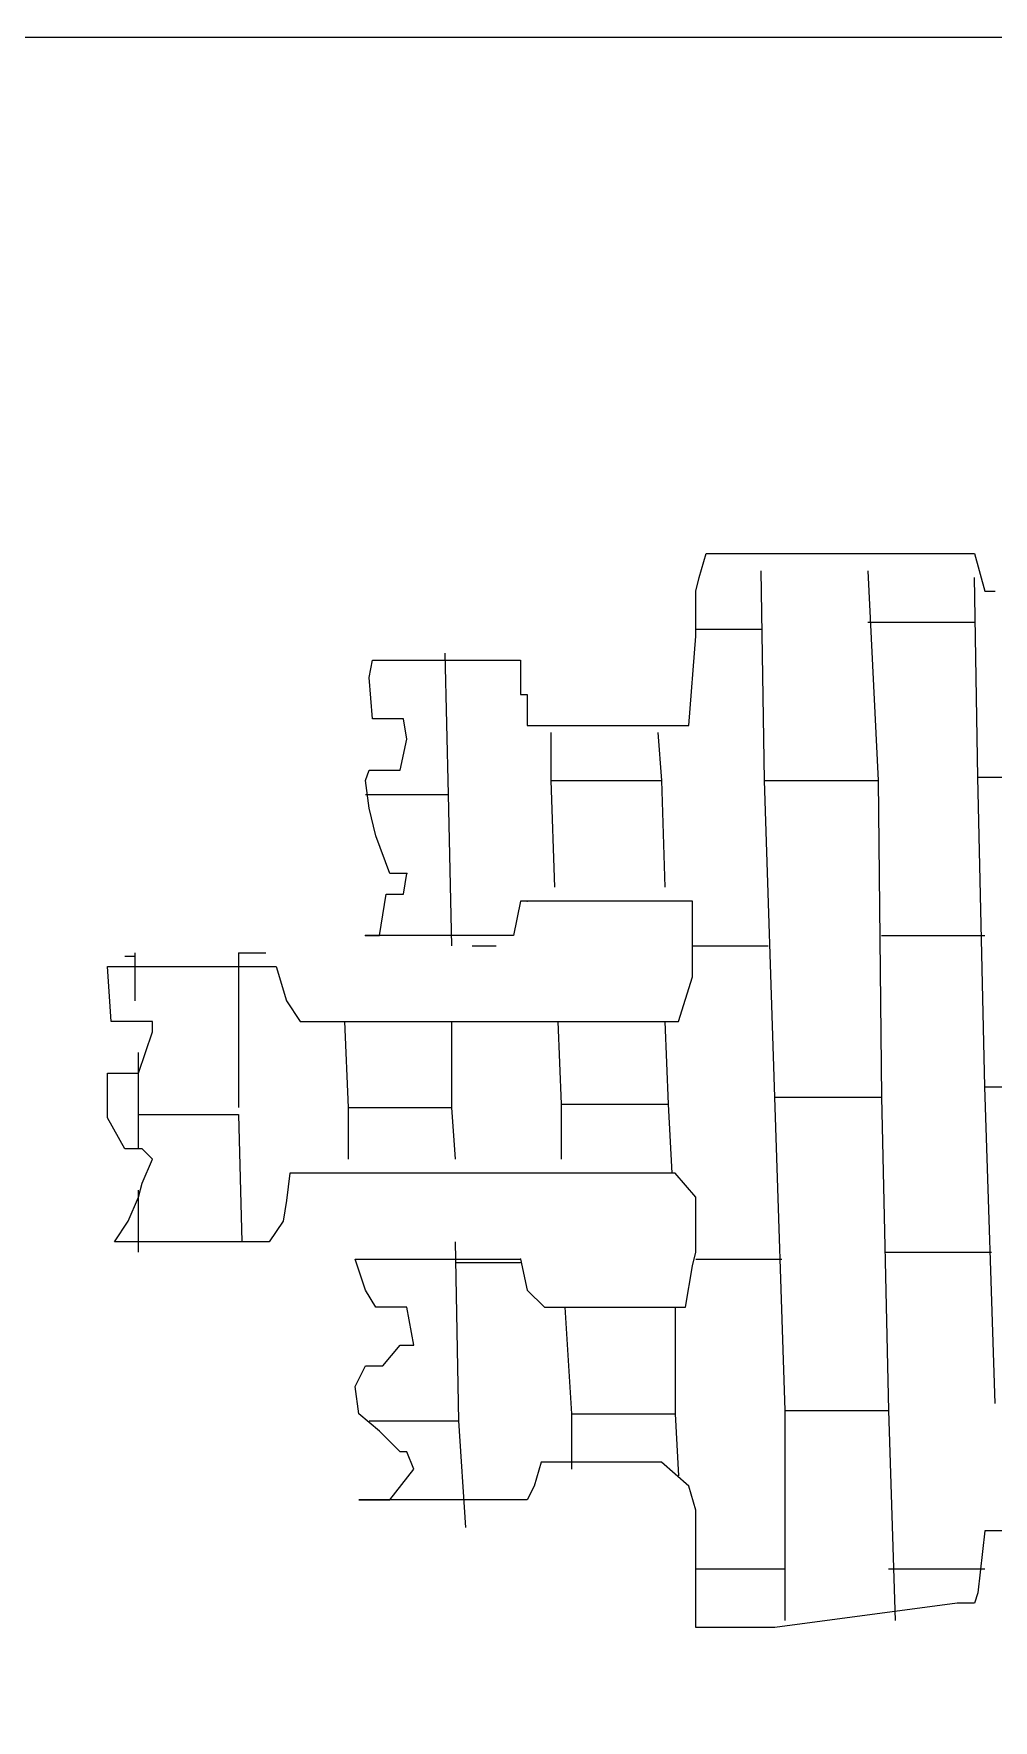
# Model space of a CAD drawing. Extents: x 730854 to 731444, y 4378581 to 4379608.
# Drawn here: x 730885.585 to 730888.375, y 4379437.29 to 4379442.19 of the extents above; entities that cross this region are included whole.
import ezdxf

# ---------------------------------------------------------------- set-up
doc = ezdxf.new("R2010")
doc.units = 0
doc.layers.get('0').update_dxf_attribs({"linetype": 'CONTINUOUS'})

msp = doc.modelspace()

# ---------------------------------------------------------------- linework, layer by layer
at = {"color": 0, "linetype": 'CONTINUOUS'}
for p, q in [((730885.45, 4379442.18), (730886.36, 4379442.18)), ((730885.45, 4379442.18), (730886.36, 4379442.18)), ((730886.36, 4379442.18), (730887.41, 4379442.18)), ((730886.36, 4379442.18), (730887.41, 4379442.18)), ((730887.41, 4379442.18), (730888.19, 4379442.18)), ((730887.41, 4379442.18), (730888.19, 4379442.18)), ((730888.19, 4379442.18), (730888.97, 4379442.18)), ((730888.19, 4379442.18), (730888.97, 4379442.18)), ((730887.52, 4379440.61), (730887.54, 4379440.68)), ((730887.52, 4379440.61), (730887.54, 4379440.68)), ((730887.54, 4379440.68), (730887.74, 4379440.68)), ((730887.54, 4379440.68), (730887.74, 4379440.68)), ((730887.74, 4379440.68), (730887.86, 4379440.68)), ((730887.74, 4379440.68), (730887.86, 4379440.68)), ((730887.86, 4379440.68), (730887.99, 4379440.68)), ((730887.86, 4379440.68), (730887.99, 4379440.68)), ((730887.99, 4379440.68), (730888.09, 4379440.68)), ((730887.99, 4379440.68), (730888.09, 4379440.68)), ((730888.09, 4379440.68), (730888.2, 4379440.68)), ((730888.09, 4379440.68), (730888.2, 4379440.68)), ((730888.2, 4379440.68), (730888.27, 4379440.68)), ((730888.2, 4379440.68), (730888.27, 4379440.68)), ((730888.27, 4379440.68), (730888.32, 4379440.68)), ((730888.27, 4379440.68), (730888.32, 4379440.68)), ((730888.32, 4379440.68), (730888.35, 4379440.57)), ((730888.32, 4379440.68), (730888.35, 4379440.57)), ((730887.71, 4379440.02), (730887.7, 4379440.63)), ((730887.71, 4379440.02), (730887.7, 4379440.63)), ((730888.01, 4379440.63), (730888.04, 4379440.02)), ((730888.01, 4379440.63), (730888.04, 4379440.02)), ((730887.51, 4379440.57), (730887.52, 4379440.61)), ((730887.51, 4379440.57), (730887.52, 4379440.61)), ((730887.51, 4379440.44), (730887.51, 4379440.57)), ((730887.51, 4379440.44), (730887.51, 4379440.57)), ((730888.33, 4379440.03), (730888.32, 4379440.61)), ((730888.33, 4379440.03), (730888.32, 4379440.61)), ((730888.35, 4379440.57), (730888.38, 4379440.57)), ((730888.35, 4379440.57), (730888.38, 4379440.57)), ((730888.01, 4379440.48), (730888.32, 4379440.48)), ((730888.01, 4379440.48), (730888.32, 4379440.48)), ((730887.49, 4379440.18), (730887.51, 4379440.44)), ((730887.49, 4379440.18), (730887.51, 4379440.44)), ((730887.51, 4379440.46), (730887.7, 4379440.46)), ((730887.51, 4379440.46), (730887.7, 4379440.46)), ((730886.56, 4379440.32), (730886.57, 4379440.37)), ((730886.56, 4379440.32), (730886.57, 4379440.37)), ((730886.57, 4379440.37), (730886.58, 4379440.37)), ((730886.57, 4379440.37), (730886.58, 4379440.37)), ((730886.58, 4379440.37), (730886.67, 4379440.37)), ((730886.58, 4379440.37), (730886.67, 4379440.37)), ((730886.67, 4379440.37), (730886.78, 4379440.37)), ((730886.67, 4379440.37), (730886.78, 4379440.37)), ((730886.78, 4379440.39), (730886.79, 4379439.98)), ((730886.78, 4379440.39), (730886.79, 4379439.98)), ((730886.78, 4379440.37), (730886.82, 4379440.37)), ((730886.78, 4379440.37), (730886.82, 4379440.37)), ((730886.82, 4379440.37), (730886.88, 4379440.37)), ((730886.82, 4379440.37), (730886.88, 4379440.37)), ((730886.88, 4379440.37), (730886.95, 4379440.37)), ((730886.88, 4379440.37), (730886.95, 4379440.37)), ((730886.95, 4379440.37), (730887, 4379440.37)), ((730886.95, 4379440.37), (730887, 4379440.37)), ((730887, 4379440.37), (730887, 4379440.33)), ((730887, 4379440.37), (730887, 4379440.33)), ((730886.57, 4379440.2), (730886.56, 4379440.32)), ((730886.57, 4379440.2), (730886.56, 4379440.32)), ((730887, 4379440.33), (730887, 4379440.27)), ((730887, 4379440.33), (730887, 4379440.27)), ((730887, 4379440.27), (730887.02, 4379440.27)), ((730887, 4379440.27), (730887.02, 4379440.27)), ((730887.02, 4379440.27), (730887.02, 4379440.18)), ((730887.02, 4379440.27), (730887.02, 4379440.18)), ((730886.61, 4379440.2), (730886.57, 4379440.2)), ((730886.61, 4379440.2), (730886.57, 4379440.2)), ((730886.66, 4379440.2), (730886.61, 4379440.2)), ((730886.66, 4379440.2), (730886.61, 4379440.2)), ((730886.67, 4379440.14), (730886.66, 4379440.2)), ((730886.67, 4379440.14), (730886.66, 4379440.2)), ((730887.02, 4379440.18), (730887.08, 4379440.18)), ((730887.02, 4379440.18), (730887.08, 4379440.18)), ((730887.08, 4379440.18), (730887.16, 4379440.18)), ((730887.08, 4379440.18), (730887.16, 4379440.18)), ((730887.16, 4379440.18), (730887.28, 4379440.18)), ((730887.16, 4379440.18), (730887.28, 4379440.18)), ((730887.28, 4379440.18), (730887.35, 4379440.18)), ((730887.28, 4379440.18), (730887.35, 4379440.18)), ((730887.35, 4379440.18), (730887.41, 4379440.18)), ((730887.35, 4379440.18), (730887.41, 4379440.18)), ((730887.41, 4379440.18), (730887.45, 4379440.18)), ((730887.41, 4379440.18), (730887.45, 4379440.18)), ((730887.45, 4379440.18), (730887.49, 4379440.18)), ((730887.45, 4379440.18), (730887.49, 4379440.18)), ((730886.65, 4379440.05), (730886.67, 4379440.14)), ((730886.65, 4379440.05), (730886.67, 4379440.14)), ((730887.09, 4379440.02), (730887.09, 4379440.16)), ((730887.09, 4379440.02), (730887.09, 4379440.16)), ((730887.4, 4379440.16), (730887.41, 4379440.02)), ((730887.4, 4379440.16), (730887.41, 4379440.02)), ((730886.55, 4379440.02), (730886.56, 4379440.05)), ((730886.55, 4379440.02), (730886.56, 4379440.05)), ((730886.56, 4379440.05), (730886.61, 4379440.05)), ((730886.56, 4379440.05), (730886.61, 4379440.05)), ((730886.61, 4379440.05), (730886.65, 4379440.05)), ((730886.61, 4379440.05), (730886.65, 4379440.05)), ((730886.56, 4379439.94), (730886.55, 4379440.02)), ((730886.56, 4379439.94), (730886.55, 4379440.02)), ((730886.58, 4379439.86), (730886.56, 4379439.94)), ((730886.58, 4379439.86), (730886.56, 4379439.94)), ((730886.62, 4379439.75), (730886.58, 4379439.86)), ((730886.62, 4379439.75), (730886.58, 4379439.86)), ((730886.67, 4379439.75), (730886.62, 4379439.75)), ((730886.67, 4379439.75), (730886.62, 4379439.75)), ((730886.66, 4379439.69), (730886.67, 4379439.75)), ((730886.66, 4379439.69), (730886.67, 4379439.75)), ((730886.59, 4379439.57), (730886.61, 4379439.69)), ((730886.59, 4379439.57), (730886.61, 4379439.69)), ((730886.61, 4379439.69), (730886.66, 4379439.69)), ((730886.61, 4379439.69), (730886.66, 4379439.69)), ((730887, 4379439.67), (730886.98, 4379439.57)), ((730887, 4379439.67), (730886.98, 4379439.57)), ((730887.02, 4379439.67), (730887, 4379439.67)), ((730887.02, 4379439.67), (730887, 4379439.67)), ((730887.08, 4379439.67), (730887.02, 4379439.67)), ((730887.08, 4379439.67), (730887.02, 4379439.67)), ((730887.15, 4379439.67), (730887.08, 4379439.67)), ((730887.15, 4379439.67), (730887.08, 4379439.67)), ((730887.24, 4379439.67), (730887.15, 4379439.67)), ((730887.24, 4379439.67), (730887.15, 4379439.67)), ((730887.31, 4379439.67), (730887.24, 4379439.67)), ((730887.31, 4379439.67), (730887.24, 4379439.67)), ((730887.4, 4379439.67), (730887.31, 4379439.67)), ((730887.4, 4379439.67), (730887.31, 4379439.67)), ((730887.46, 4379439.67), (730887.4, 4379439.67)), ((730887.46, 4379439.67), (730887.4, 4379439.67)), ((730887.5, 4379439.67), (730887.46, 4379439.67)), ((730887.5, 4379439.67), (730887.46, 4379439.67)), ((730887.5, 4379439.61), (730887.5, 4379439.67)), ((730887.5, 4379439.61), (730887.5, 4379439.67)), ((730887.5, 4379439.57), (730887.5, 4379439.61)), ((730887.5, 4379439.57), (730887.5, 4379439.61)), ((730886.59, 4379439.57), (730886.55, 4379439.57)), ((730886.55, 4379439.57), (730886.56, 4379439.57)), ((730886.59, 4379439.57), (730886.55, 4379439.57)), ((730886.55, 4379439.57), (730886.56, 4379439.57)), ((730886.56, 4379439.57), (730886.59, 4379439.57)), ((730886.56, 4379439.57), (730886.59, 4379439.57)), ((730886.66, 4379439.57), (730886.59, 4379439.57)), ((730886.66, 4379439.57), (730886.59, 4379439.57)), ((730886.71, 4379439.57), (730886.66, 4379439.57)), ((730886.71, 4379439.57), (730886.66, 4379439.57)), ((730886.79, 4379439.57), (730886.71, 4379439.57)), ((730886.79, 4379439.57), (730886.71, 4379439.57)), ((730886.82, 4379439.57), (730886.79, 4379439.57)), ((730886.82, 4379439.57), (730886.79, 4379439.57)), ((730886.84, 4379439.57), (730886.82, 4379439.57)), ((730886.84, 4379439.57), (730886.82, 4379439.57)), ((730886.87, 4379439.57), (730886.84, 4379439.57)), ((730886.87, 4379439.57), (730886.84, 4379439.57)), ((730886.86, 4379439.54), (730886.93, 4379439.54)), ((730886.86, 4379439.54), (730886.93, 4379439.54)), ((730886.92, 4379439.57), (730886.87, 4379439.57)), ((730886.92, 4379439.57), (730886.87, 4379439.57)), ((730886.98, 4379439.57), (730886.92, 4379439.57)), ((730886.98, 4379439.57), (730886.92, 4379439.57)), ((730887.5, 4379439.5), (730887.5, 4379439.57)), ((730887.5, 4379439.5), (730887.5, 4379439.57)), ((730887.5, 4379439.54), (730887.72, 4379439.54)), ((730887.5, 4379439.54), (730887.72, 4379439.54)), ((730888.05, 4379439.57), (730888.35, 4379439.57)), ((730888.05, 4379439.57), (730888.35, 4379439.57)), ((730885.85, 4379439.51), (730885.88, 4379439.51)), ((730885.85, 4379439.51), (730885.88, 4379439.51)), ((730885.88, 4379439.38), (730885.88, 4379439.52)), ((730885.88, 4379439.38), (730885.88, 4379439.52)), ((730886.18, 4379439.52), (730886.18, 4379439.07)), ((730886.18, 4379439.52), (730886.26, 4379439.52)), ((730886.18, 4379439.52), (730886.18, 4379439.07)), ((730886.18, 4379439.52), (730886.26, 4379439.52)), ((730887.5, 4379439.45), (730887.5, 4379439.5)), ((730887.5, 4379439.45), (730887.5, 4379439.5)), ((730885.81, 4379439.32), (730885.8, 4379439.48)), ((730885.8, 4379439.48), (730885.81, 4379439.48)), ((730885.81, 4379439.32), (730885.8, 4379439.48)), ((730885.8, 4379439.48), (730885.81, 4379439.48)), ((730885.81, 4379439.48), (730885.86, 4379439.48)), ((730885.81, 4379439.48), (730885.86, 4379439.48)), ((730885.86, 4379439.48), (730885.99, 4379439.48)), ((730885.86, 4379439.48), (730885.99, 4379439.48)), ((730885.99, 4379439.48), (730886.1, 4379439.48)), ((730885.99, 4379439.48), (730886.1, 4379439.48)), ((730886.1, 4379439.48), (730886.18, 4379439.48)), ((730886.1, 4379439.48), (730886.18, 4379439.48)), ((730886.18, 4379439.48), (730886.26, 4379439.48)), ((730886.18, 4379439.48), (730886.26, 4379439.48)), ((730886.26, 4379439.48), (730886.29, 4379439.48)), ((730886.26, 4379439.48), (730886.29, 4379439.48)), ((730886.29, 4379439.48), (730886.32, 4379439.38)), ((730886.29, 4379439.48), (730886.32, 4379439.38)), ((730887.46, 4379439.32), (730887.5, 4379439.45)), ((730887.46, 4379439.32), (730887.5, 4379439.45)), ((730886.32, 4379439.38), (730886.36, 4379439.32)), ((730886.32, 4379439.38), (730886.36, 4379439.32)), ((730885.88, 4379439.32), (730885.81, 4379439.32)), ((730885.88, 4379439.32), (730885.81, 4379439.32)), ((730885.93, 4379439.32), (730885.88, 4379439.32)), ((730885.93, 4379439.32), (730885.88, 4379439.32)), ((730885.89, 4379439.17), (730885.93, 4379439.29)), ((730885.89, 4379439.17), (730885.93, 4379439.29)), ((730885.93, 4379439.29), (730885.93, 4379439.32)), ((730885.93, 4379439.29), (730885.93, 4379439.32)), ((730886.36, 4379439.32), (730886.52, 4379439.32)), ((730886.36, 4379439.32), (730886.52, 4379439.32)), ((730886.5, 4379439.07), (730886.49, 4379439.32)), ((730886.5, 4379439.07), (730886.49, 4379439.32)), ((730886.52, 4379439.32), (730886.82, 4379439.32)), ((730886.52, 4379439.32), (730886.82, 4379439.32)), ((730886.8, 4379439.32), (730886.8, 4379439.07)), ((730886.8, 4379439.32), (730886.8, 4379439.07)), ((730886.82, 4379439.32), (730887.08, 4379439.32)), ((730886.82, 4379439.32), (730887.08, 4379439.32)), ((730887.08, 4379439.32), (730887.28, 4379439.32)), ((730887.08, 4379439.32), (730887.28, 4379439.32)), ((730887.12, 4379439.08), (730887.11, 4379439.32)), ((730887.12, 4379439.08), (730887.11, 4379439.32)), ((730887.28, 4379439.32), (730887.39, 4379439.32)), ((730887.28, 4379439.32), (730887.39, 4379439.32)), ((730887.39, 4379439.32), (730887.46, 4379439.32)), ((730887.39, 4379439.32), (730887.46, 4379439.32)), ((730887.42, 4379439.32), (730887.43, 4379439.08)), ((730887.42, 4379439.32), (730887.43, 4379439.08)), ((730885.89, 4379439.05), (730885.89, 4379439.23)), ((730885.89, 4379439.05), (730885.89, 4379439.23)), ((730885.8, 4379439.08), (730885.8, 4379439.17)), ((730885.8, 4379439.17), (730885.85, 4379439.17)), ((730885.8, 4379439.08), (730885.8, 4379439.17)), ((730885.8, 4379439.17), (730885.85, 4379439.17)), ((730885.85, 4379439.17), (730885.89, 4379439.17)), ((730885.85, 4379439.17), (730885.89, 4379439.17)), ((730885.8, 4379439.04), (730885.8, 4379439.08)), ((730885.8, 4379439.04), (730885.8, 4379439.08)), ((730885.85, 4379438.95), (730885.8, 4379439.04)), ((730885.85, 4379438.95), (730885.8, 4379439.04)), ((730885.9, 4379438.95), (730885.85, 4379438.95)), ((730885.9, 4379438.95), (730885.85, 4379438.95)), ((730885.93, 4379438.92), (730885.9, 4379438.95)), ((730885.93, 4379438.92), (730885.9, 4379438.95)), ((730885.9, 4379438.85), (730885.93, 4379438.92)), ((730885.9, 4379438.85), (730885.93, 4379438.92)), ((730885.89, 4379438.81), (730885.9, 4379438.85)), ((730885.89, 4379438.81), (730885.9, 4379438.85)), ((730886.33, 4379438.88), (730886.32, 4379438.8)), ((730886.33, 4379438.88), (730886.32, 4379438.8)), ((730886.36, 4379438.88), (730886.33, 4379438.88)), ((730886.36, 4379438.88), (730886.33, 4379438.88)), ((730886.42, 4379438.88), (730886.36, 4379438.88)), ((730886.42, 4379438.88), (730886.36, 4379438.88)), ((730886.47, 4379438.88), (730886.42, 4379438.88)), ((730886.47, 4379438.88), (730886.42, 4379438.88)), ((730886.59, 4379438.88), (730886.47, 4379438.88)), ((730886.59, 4379438.88), (730886.47, 4379438.88)), ((730886.78, 4379438.88), (730886.59, 4379438.88)), ((730886.78, 4379438.88), (730886.59, 4379438.88)), ((730887.06, 4379438.88), (730886.78, 4379438.88)), ((730887.06, 4379438.88), (730886.78, 4379438.88)), ((730887.31, 4379438.88), (730887.06, 4379438.88)), ((730887.31, 4379438.88), (730887.06, 4379438.88)), ((730887.45, 4379438.88), (730887.31, 4379438.88)), ((730887.45, 4379438.88), (730887.31, 4379438.88)), ((730887.51, 4379438.81), (730887.45, 4379438.88)), ((730887.51, 4379438.81), (730887.45, 4379438.88)), ((730885.86, 4379438.74), (730885.89, 4379438.81)), ((730885.86, 4379438.74), (730885.89, 4379438.81)), ((730885.89, 4379438.65), (730885.89, 4379438.83)), ((730885.89, 4379438.65), (730885.89, 4379438.83)), ((730886.32, 4379438.8), (730886.31, 4379438.74)), ((730886.32, 4379438.8), (730886.31, 4379438.74)), ((730887.51, 4379438.65), (730887.51, 4379438.81)), ((730887.51, 4379438.65), (730887.51, 4379438.81)), ((730885.82, 4379438.68), (730885.86, 4379438.74)), ((730885.82, 4379438.68), (730885.86, 4379438.74)), ((730886.31, 4379438.74), (730886.27, 4379438.68)), ((730886.31, 4379438.74), (730886.27, 4379438.68)), ((730885.9, 4379438.68), (730885.82, 4379438.68)), ((730885.9, 4379438.68), (730885.82, 4379438.68)), ((730885.97, 4379438.68), (730885.9, 4379438.68)), ((730885.97, 4379438.68), (730885.9, 4379438.68)), ((730886.05, 4379438.68), (730885.97, 4379438.68)), ((730886.05, 4379438.68), (730885.97, 4379438.68)), ((730886.13, 4379438.68), (730886.05, 4379438.68)), ((730886.13, 4379438.68), (730886.05, 4379438.68)), ((730886.21, 4379438.68), (730886.13, 4379438.68)), ((730886.21, 4379438.68), (730886.13, 4379438.68)), ((730886.27, 4379438.68), (730886.21, 4379438.68)), ((730886.27, 4379438.68), (730886.21, 4379438.68)), ((730886.81, 4379438.68), (730886.82, 4379438.16)), ((730886.81, 4379438.68), (730886.82, 4379438.16)), ((730886.55, 4379438.54), (730886.52, 4379438.63)), ((730886.52, 4379438.63), (730886.53, 4379438.63)), ((730886.55, 4379438.54), (730886.52, 4379438.63)), ((730886.52, 4379438.63), (730886.53, 4379438.63)), ((730886.53, 4379438.63), (730886.66, 4379438.63)), ((730886.53, 4379438.63), (730886.66, 4379438.63)), ((730886.66, 4379438.63), (730886.8, 4379438.63)), ((730886.66, 4379438.63), (730886.8, 4379438.63)), ((730886.8, 4379438.63), (730886.95, 4379438.63)), ((730886.8, 4379438.63), (730886.95, 4379438.63)), ((730886.81, 4379438.62), (730887, 4379438.62)), ((730886.81, 4379438.62), (730887, 4379438.62)), ((730886.95, 4379438.63), (730887, 4379438.63)), ((730886.95, 4379438.63), (730887, 4379438.63)), ((730887, 4379438.63), (730887.02, 4379438.54)), ((730887, 4379438.63), (730887.02, 4379438.54)), ((730887.48, 4379438.49), (730887.5, 4379438.61)), ((730887.48, 4379438.49), (730887.5, 4379438.61)), ((730887.5, 4379438.61), (730887.51, 4379438.65)), ((730887.5, 4379438.61), (730887.51, 4379438.65)), ((730887.51, 4379438.63), (730887.76, 4379438.63)), ((730887.51, 4379438.63), (730887.76, 4379438.63)), ((730888.06, 4379438.65), (730888.37, 4379438.65)), ((730888.06, 4379438.65), (730888.37, 4379438.65)), ((730886.58, 4379438.49), (730886.55, 4379438.54)), ((730886.58, 4379438.49), (730886.55, 4379438.54)), ((730887.02, 4379438.54), (730887.07, 4379438.49)), ((730887.02, 4379438.54), (730887.07, 4379438.49)), ((730886.67, 4379438.49), (730886.58, 4379438.49)), ((730886.67, 4379438.49), (730886.58, 4379438.49)), ((730886.69, 4379438.38), (730886.67, 4379438.49)), ((730886.69, 4379438.38), (730886.67, 4379438.49)), ((730887.07, 4379438.49), (730887.17, 4379438.49)), ((730887.07, 4379438.49), (730887.17, 4379438.49)), ((730887.15, 4379438.18), (730887.13, 4379438.49)), ((730887.15, 4379438.18), (730887.13, 4379438.49)), ((730887.17, 4379438.49), (730887.28, 4379438.49)), ((730887.17, 4379438.49), (730887.28, 4379438.49)), ((730887.28, 4379438.49), (730887.39, 4379438.49)), ((730887.28, 4379438.49), (730887.39, 4379438.49)), ((730887.39, 4379438.49), (730887.48, 4379438.49)), ((730887.39, 4379438.49), (730887.48, 4379438.49)), ((730887.45, 4379438.49), (730887.45, 4379438.18)), ((730887.45, 4379438.49), (730887.45, 4379438.18)), ((730886.6, 4379438.32), (730886.65, 4379438.38)), ((730886.6, 4379438.32), (730886.65, 4379438.38)), ((730886.65, 4379438.38), (730886.69, 4379438.38)), ((730886.65, 4379438.38), (730886.69, 4379438.38)), ((730886.52, 4379438.26), (730886.55, 4379438.32)), ((730886.52, 4379438.26), (730886.55, 4379438.32)), ((730886.55, 4379438.32), (730886.6, 4379438.32)), ((730886.55, 4379438.32), (730886.6, 4379438.32)), ((730886.53, 4379438.18), (730886.52, 4379438.26)), ((730886.53, 4379438.18), (730886.52, 4379438.26)), ((730886.59, 4379438.13), (730886.53, 4379438.18)), ((730886.59, 4379438.13), (730886.53, 4379438.18)), ((730886.65, 4379438.07), (730886.59, 4379438.13)), ((730886.65, 4379438.07), (730886.59, 4379438.13)), ((730886.67, 4379438.07), (730886.65, 4379438.07)), ((730886.67, 4379438.07), (730886.65, 4379438.07)), ((730886.69, 4379438.02), (730886.67, 4379438.07)), ((730886.69, 4379438.02), (730886.67, 4379438.07)), ((730886.62, 4379437.93), (730886.69, 4379438.02)), ((730886.62, 4379437.93), (730886.69, 4379438.02)), ((730887.06, 4379438.04), (730887.04, 4379437.97)), ((730887.06, 4379438.04), (730887.04, 4379437.97)), ((730887.12, 4379438.04), (730887.06, 4379438.04)), ((730887.12, 4379438.04), (730887.06, 4379438.04)), ((730887.25, 4379438.04), (730887.12, 4379438.04)), ((730887.25, 4379438.04), (730887.12, 4379438.04)), ((730887.41, 4379438.04), (730887.25, 4379438.04)), ((730887.41, 4379438.04), (730887.25, 4379438.04)), ((730887.49, 4379437.97), (730887.41, 4379438.04)), ((730887.49, 4379437.97), (730887.41, 4379438.04)), ((730887.04, 4379437.97), (730887.02, 4379437.93)), ((730887.04, 4379437.97), (730887.02, 4379437.93)), ((730887.51, 4379437.9), (730887.49, 4379437.97)), ((730887.51, 4379437.9), (730887.49, 4379437.97)), ((730886.56, 4379437.93), (730886.53, 4379437.93)), ((730886.53, 4379437.93), (730886.57, 4379437.93)), ((730886.56, 4379437.93), (730886.53, 4379437.93)), ((730886.53, 4379437.93), (730886.57, 4379437.93)), ((730886.6, 4379437.93), (730886.56, 4379437.93)), ((730886.6, 4379437.93), (730886.56, 4379437.93)), ((730886.57, 4379437.93), (730886.62, 4379437.93)), ((730886.57, 4379437.93), (730886.62, 4379437.93)), ((730886.75, 4379437.93), (730886.6, 4379437.93)), ((730886.75, 4379437.93), (730886.6, 4379437.93)), ((730886.88, 4379437.93), (730886.75, 4379437.93)), ((730886.88, 4379437.93), (730886.75, 4379437.93)), ((730886.99, 4379437.93), (730886.88, 4379437.93)), ((730886.99, 4379437.93), (730886.88, 4379437.93)), ((730887.02, 4379437.93), (730886.99, 4379437.93)), ((730887.02, 4379437.93), (730886.99, 4379437.93)), ((730887.51, 4379437.56), (730887.51, 4379437.9)), ((730887.51, 4379437.56), (730887.51, 4379437.9)), ((730888.35, 4379437.84), (730888.33, 4379437.66)), ((730888.35, 4379437.84), (730888.33, 4379437.66)), ((730888.44, 4379437.84), (730888.35, 4379437.84)), ((730888.44, 4379437.84), (730888.35, 4379437.84)), ((730887.51, 4379437.73), (730887.77, 4379437.73)), ((730887.51, 4379437.73), (730887.77, 4379437.73)), ((730888.07, 4379437.73), (730888.35, 4379437.73)), ((730888.07, 4379437.73), (730888.35, 4379437.73)), ((730888.27, 4379437.63), (730887.74, 4379437.56)), ((730888.27, 4379437.63), (730887.74, 4379437.56)), ((730888.32, 4379437.63), (730888.27, 4379437.63)), ((730888.32, 4379437.63), (730888.27, 4379437.63)), ((730888.33, 4379437.66), (730888.32, 4379437.63)), ((730888.33, 4379437.66), (730888.32, 4379437.63)), ((730887.74, 4379437.56), (730887.51, 4379437.56)), ((730887.74, 4379437.56), (730887.51, 4379437.56))]:
    msp.add_line(p, q, dxfattribs=at)
for points in [[(730888.35, 4379439.13), (730888.33, 4379440.03), (730888.64, 4379440.03), (730888.67, 4379439.13)], [(730888.35, 4379439.13), (730888.33, 4379440.03), (730888.64, 4379440.03), (730888.67, 4379439.13)], [(730886.55, 4379439.98), (730886.79, 4379439.98), (730886.8, 4379439.54)], [(730886.55, 4379439.98), (730886.79, 4379439.98), (730886.8, 4379439.54)], [(730887.1, 4379439.71), (730887.09, 4379440.02), (730887.41, 4379440.02), (730887.42, 4379439.71)], [(730887.1, 4379439.71), (730887.09, 4379440.02), (730887.41, 4379440.02), (730887.42, 4379439.71)], [(730887.74, 4379439.1), (730887.71, 4379440.02), (730888.04, 4379440.02), (730888.05, 4379439.1)], [(730887.74, 4379439.1), (730887.71, 4379440.02), (730888.04, 4379440.02), (730888.05, 4379439.1)], [(730887.77, 4379438.19), (730887.74, 4379439.1), (730888.05, 4379439.1), (730888.07, 4379438.19)], [(730887.77, 4379438.19), (730887.74, 4379439.1), (730888.05, 4379439.1), (730888.07, 4379438.19)], [(730888.38, 4379438.21), (730888.35, 4379439.13), (730888.67, 4379439.13), (730888.68, 4379438.21)], [(730888.38, 4379438.21), (730888.35, 4379439.13), (730888.67, 4379439.13), (730888.68, 4379438.21)], [(730885.89, 4379438.95), (730885.89, 4379439.05), (730886.18, 4379439.05), (730886.19, 4379438.68)], [(730885.89, 4379438.95), (730885.89, 4379439.05), (730886.18, 4379439.05), (730886.19, 4379438.68)], [(730886.5, 4379438.92), (730886.5, 4379439.07), (730886.8, 4379439.07), (730886.81, 4379438.92)], [(730886.5, 4379438.92), (730886.5, 4379439.07), (730886.8, 4379439.07), (730886.81, 4379438.92)], [(730887.12, 4379438.92), (730887.12, 4379439.08), (730887.43, 4379439.08), (730887.44, 4379438.88)], [(730887.12, 4379438.92), (730887.12, 4379439.08), (730887.43, 4379439.08), (730887.44, 4379438.88)], [(730887.15, 4379438.02), (730887.15, 4379438.18), (730887.45, 4379438.18), (730887.46, 4379438)], [(730887.15, 4379438.02), (730887.15, 4379438.18), (730887.45, 4379438.18), (730887.46, 4379438)], [(730887.77, 4379437.58), (730887.77, 4379438.19), (730888.07, 4379438.19), (730888.09, 4379437.58)], [(730887.77, 4379437.58), (730887.77, 4379438.19), (730888.07, 4379438.19), (730888.09, 4379437.58)], [(730886.56, 4379438.16), (730886.82, 4379438.16), (730886.84, 4379437.85)], [(730886.56, 4379438.16), (730886.82, 4379438.16), (730886.84, 4379437.85)]]:
    msp.add_lwpolyline(points, dxfattribs=at)
for p in [(730886.67, 4379439.75), (730886.67, 4379439.75), (730887.02, 4379439.67), (730887.02, 4379439.67), (730886.55, 4379439.57), (730886.55, 4379439.57), (730887, 4379438.63), (730887, 4379438.63)]:
    msp.add_point(p, dxfattribs=at)

# ---------------------------------------------------------------- meshes
mesh = msp.add_polyface(dxfattribs=at)
corners = [(730854.5, 4378581), (730854.5, 4378581), (730854.5, 4378771.9618), (731162.5, 4378581), (730854.5, 4378946.4935), (731444, 4378581), (730854.5, 4379607.5), (731444, 4379242.0065), (731444, 4379607.5)]
mesh.append_faces([[corners[k] for k in face] for face in [(0, 1, 3, 2), (2, 3, 5, 4), (4, 5, 7, 6), (6, 7, 8, 8)]], dxfattribs={"vtx0": -1, "vtx2": -1, "color": 0})
mesh = msp.add_polyface(dxfattribs=at)
corners = [(730864.5, 4379421), (730864.5, 4379421), (730864.5, 4379595.2713), (731145.58, 4379421), (730864.5, 4379601.5), (731145.58, 4379427.2287), (731145.58, 4379601.5)]
mesh.append_faces([[corners[k] for k in face] for face in [(0, 1, 3, 2), (2, 3, 5, 4), (4, 5, 6, 6)]], dxfattribs={"vtx0": -1, "vtx2": -1, "color": 0})

doc.saveas('drawing.dxf')
